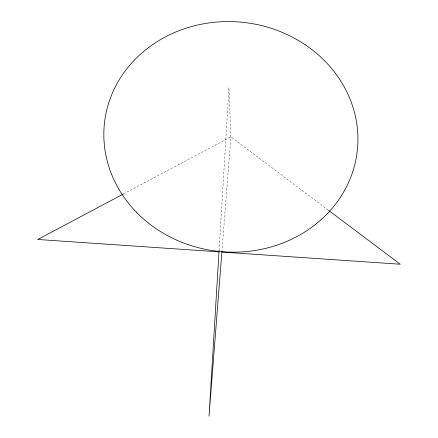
<?xml version="1.0" encoding="UTF-8"?>
<svg xmlns="http://www.w3.org/2000/svg" width="438" height="438" viewBox="0 0 438 438"><rect width="100%" height="100%" fill="white"/><g stroke="black" fill="none" stroke-linecap="round" stroke-linejoin="round"><path stroke-width="0.33" stroke-dasharray="2.19 1.64" d="M219.082 250.492L228.959 87.616L230.881 136.87L221.984 250.607M123.467 193.946L230.881 136.87L328.122 210.005"/><path stroke-width="0.66" d="M219.082 250.492L209.041 416.1L221.929 251.286M123.467 193.946L37.772 239.476L219 251.855M221.727 252.042L400.228 264.234L328.664 210.415M136.251 212.041A127.173 115.161 5.9 0 0 351.615 174.997A127.173 115.161 5.9 0 0 204.787 23.575A127.173 115.161 5.9 0 0 136.251 212.041"/></g></svg>
